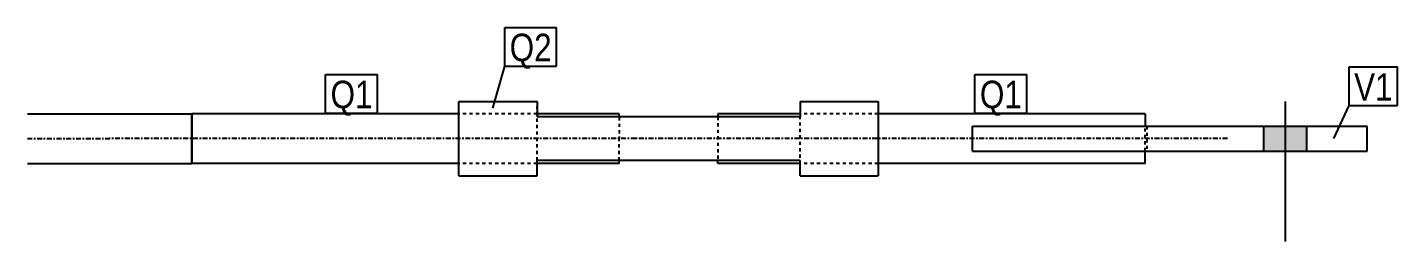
# Model space of a CAD drawing. Header units: millimetres. Extents: x 12 to 17295, y -28 to 350.
# Drawn here: x 4720 to 5553, y -28 to 102 of the extents above; entities that cross this region are included whole.
import ezdxf

# ---------------------------------------------------------------- set-up
doc = ezdxf.new("R2010")
doc.units = ezdxf.units.MM
doc.linetypes.add('DXK_LINE_DOT2', pattern=[3.9198, 1.9599, -1.9599])
doc.linetypes.add('DXK_LINE_DOT3', pattern=[5.9187, 2.979, -0.9799, 0.9799, -0.9799])
doc.layers.add('STÅL', color=7, linetype='Continuous')
doc.layers.add('TEKST', color=7, linetype='Continuous')
doc.styles.add('Arial Narrow', font='ARIALN.TTF', dxfattribs={"height": 0.2})

msp = doc.modelspace()

# ---------------------------------------------------------------- hatches: boundary and pattern name
at = {"layer": 'STÅL', "linetype": 'Continuous'}
msp.add_hatch(color=96, dxfattribs=at).paths.add_polyline_path([(5497.51, 42), (5471.51, 42), (5471.51, 27), (5497.51, 27)])

# ---------------------------------------------------------------- linework, layer by layer
at = {"layer": 'STÅL', "color": 2, "linetype": 'Continuous'}
for p, q in [((4982.01, 57), (5029.51, 57)), ((4982.01, 12), (4982.01, 57)), ((5029.51, 57), (5029.51, 47.74)), ((5189.51, 57), (5237.01, 57)), ((5189.51, 57), (5189.51, 47.74)), ((5237.01, 57), (5237.01, 12)), ((4719.51, 49.5), (4819.51, 49.5)), ((4982.01, 49.5), (4819.51, 49.5)), ((4819.51, 19.5), (4819.51, 49.5)), ((4819.51, 49.5), (4819.51, 27)), ((5079.51, 49.5), (5029.51, 49.5)), ((5189.51, 47.74), (5029.51, 47.74)), ((5079.51, 47.74), (5079.51, 49.5)), ((5189.51, 49.5), (5139.51, 49.5)), ((5139.51, 49.5), (5139.51, 47.74)), ((5399.51, 49.5), (5237.01, 49.5)), ((5294.51, 27), (5294.51, 42)), ((5294.51, 42), (5534.51, 42)), ((5399.51, 49.5), (5399.51, 42)), ((5534.51, 27), (5534.51, 42)), ((4819.51, 27), (4819.51, 19.5)), ((5294.51, 27), (5534.51, 27)), ((5399.51, 19.5), (5399.51, 27)), ((4719.51, 19.5), (4819.51, 19.5)), ((4982.01, 19.5), (4819.51, 19.5)), ((5189.51, 21.26), (5029.51, 21.26)), ((5029.51, 12), (5029.51, 21.26)), ((5079.51, 19.5), (5029.51, 19.5)), ((5079.51, 19.5), (5079.51, 21.26)), ((5139.51, 19.5), (5139.51, 21.26)), ((5189.51, 19.5), (5139.51, 19.5)), ((5189.51, 12), (5189.51, 21.26)), ((5399.51, 19.5), (5237.01, 19.5)), ((4982.01, 12), (5029.51, 12)), ((5189.51, 12), (5237.01, 12))]:
    msp.add_line(p, q, dxfattribs=at)
at = {"layer": 'STÅL', "color": 7, "linetype": 'DXK_LINE_DOT2'}
for p, q in [((5029.51, 21.26), (5029.51, 53.99)), ((5029.51, 49.5), (4982.01, 49.5)), ((5079.51, 47.49), (5079.51, 47.74)), ((5079.51, 47.49), (5079.51, 34.5)), ((5139.51, 47.74), (5139.51, 21.26)), ((5237.01, 49.5), (5189.51, 49.5)), ((5189.51, 15.01), (5189.51, 47.74)), ((5399.51, 27), (5399.51, 42)), ((5400.51, 42), (5400.51, 27)), ((5079.51, 21.26), (5079.51, 34.5)), ((5029.51, 19.5), (4982.01, 19.5)), ((5237.01, 19.5), (5189.51, 19.5))]:
    msp.add_line(p, q, dxfattribs=at)
at = {"layer": 'STÅL', "color": 96, "linetype": 'Continuous'}
for p, q in [((5484.51, 57), (5484.51, -28)), ((5471.51, 42), (5471.51, 27)), ((5497.51, 42), (5497.51, 27))]:
    msp.add_line(p, q, dxfattribs=at)
at = {"layer": 'STÅL', "color": 7, "linetype": 'DXK_LINE_DOT3'}
for p, q in [((4719.51, 34.5), (4769.51, 34.5)), ((5089.51, 34.5), (4769.51, 34.5)), ((5449.51, 34.5), (5089.51, 34.5))]:
    msp.add_line(p, q, dxfattribs=at)

# ---------------------------------------------------------------- wipeouts: each hides what was drawn before it
at = {"color": 0}
for points in [[(5038.45, 81.56), (5038.45, 99.06), (5012.87, 99.06), (5012.87, 81.56)], [(5550, 57.57), (5550, 75.07), (5526.55, 75.07), (5526.55, 57.57)]]:
    msp.add_wipeout(points, dxfattribs=at).dxf.layer = 'TEKST'

# ---------------------------------------------------------------- next in the draw order: wipeouts: each hides what was drawn before it
for points in [[(5038.45, 81.56), (5038.45, 99.06), (5012.87, 99.06), (5012.87, 81.56)], [(5550, 57.57), (5550, 75.07), (5526.55, 75.07), (5526.55, 57.57)], [(4929.51, 53), (4929.51, 70.5), (4903.92, 70.5), (4903.92, 53)], [(5324.51, 53), (5324.51, 70.5), (5298.92, 70.5), (5298.92, 53)]]:
    msp.add_wipeout(points, dxfattribs=at).dxf.layer = 'TEKST'

# ---------------------------------------------------------------- next in the draw order: linework, layer by layer
at = {"layer": 'TEKST', "color": 7, "linetype": 'Continuous'}
for p, q in [((5009.87, 102.06), (5041.45, 102.06)), ((5009.87, 78.56), (5009.87, 102.06)), ((5041.45, 78.56), (5041.45, 102.06)), ((5002.72, 53.01), (5009.87, 78.56)), ((5009.87, 78.56), (5041.45, 78.56)), ((5523.55, 78.07), (5553, 78.07)), ((5523.55, 54.57), (5523.55, 78.07)), ((5553, 54.57), (5553, 78.07)), ((5514.15, 34.55), (5523.55, 54.57)), ((5523.55, 54.57), (5553, 54.57))]:
    msp.add_line(p, q, dxfattribs=at)

# ---------------------------------------------------------------- next in the draw order: texts
at = {"layer": 'TEKST', "color": 3, "style": 'Arial Narrow'}
for s, p in [('Q2', (5012.87, 81.56)), ('V1', (5526.55, 57.57))]:
    msp.add_text(s, height=16.702, dxfattribs=at).set_placement(p)

# ---------------------------------------------------------------- next in the draw order: wipeouts: each hides what was drawn before it
at = {"color": 0}
for points in [[(4929.51, 53), (4929.51, 70.5), (4903.92, 70.5), (4903.92, 53)], [(5324.51, 53), (5324.51, 70.5), (5298.92, 70.5), (5298.92, 53)]]:
    msp.add_wipeout(points, dxfattribs=at).dxf.layer = 'TEKST'

# ---------------------------------------------------------------- next in the draw order: linework, layer by layer
at = {"layer": 'TEKST', "color": 7, "linetype": 'Continuous'}
for p, q in [((4900.92, 73.5), (4932.51, 73.5)), ((4900.92, 50), (4900.92, 73.5)), ((4932.51, 50), (4932.51, 73.5)), ((5295.92, 73.5), (5327.51, 73.5)), ((5295.92, 50), (5295.92, 73.5)), ((5327.51, 50), (5327.51, 73.5)), ((4900.92, 50), (4932.51, 50)), ((5295.92, 50), (5327.51, 50))]:
    msp.add_line(p, q, dxfattribs=at)

# ---------------------------------------------------------------- next in the draw order: texts
at = {"layer": 'TEKST', "color": 3, "style": 'Arial Narrow'}
for p in [(4903.92, 53), (5298.92, 53)]:
    msp.add_text('Q1', height=16.702, dxfattribs=at).set_placement(p)

doc.saveas('drawing.dxf')
